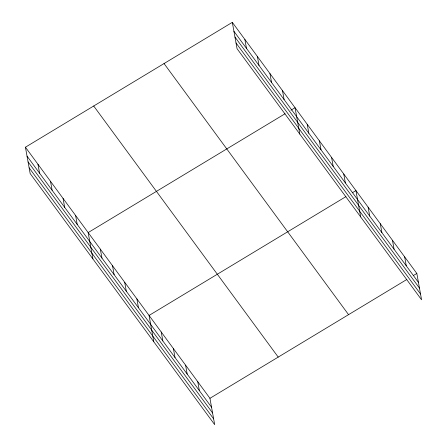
<?xml version="1.0" encoding="UTF-8"?>
<svg xmlns="http://www.w3.org/2000/svg" width="447" height="447" viewBox="0 0 447 447"><rect width="100%" height="100%" fill="white"/><g stroke="black" fill="none" stroke-linecap="round" stroke-linejoin="round"><path stroke-width="0.67" d="M25.429 147.208L209.945 398.305L214.683 424.65L30.167 173.553L25.429 147.208L232.317 22.35L416.833 273.447L421.571 299.792L237.055 48.695L232.317 22.35M285.046 113.761L88.165 232.58L92.903 258.925M290.93 110.208L295.048 107.721L299.792 134.066M345.933 196.624L149.058 315.442L153.796 341.787M352.409 192.718L355.941 190.584L360.679 216.929M209.945 398.305L406.826 279.487M413.302 275.581L416.833 273.447M233.921 31.284L418.437 282.387M234.954 37.034L419.47 288.131M236.022 42.951L420.538 294.048M164.043 63.552L348.559 314.649M93.702 106.006L278.218 357.103M27.038 156.143L211.554 407.239M28.072 161.887L212.588 412.989M29.133 167.804L213.655 418.906M404.652 256.874L406.262 265.814M392.477 240.302L394.081 249.242M380.296 223.729L381.906 232.669M368.121 207.157L369.725 216.097M343.76 174.012L345.369 182.952M331.585 157.439L333.194 166.379M319.404 140.866L321.013 149.806M307.229 124.294L308.838 133.234M282.504 90.652L284.113 99.586M269.954 73.576L271.564 82.511M257.411 56.501L259.014 65.435M244.861 39.425L246.47 48.36M197.77 381.732L199.373 390.667M185.589 365.16L187.198 374.094M173.414 348.587L175.017 357.522M161.233 332.015L162.842 340.949M136.877 298.87L138.486 307.804M124.696 282.297L126.305 291.232M112.521 265.725L114.13 274.659M100.34 249.152L101.95 258.087M75.616 215.504L77.225 224.444M63.072 198.429L64.681 207.369M50.522 181.353L52.131 190.293M37.978 164.284L39.582 173.218"/></g></svg>
